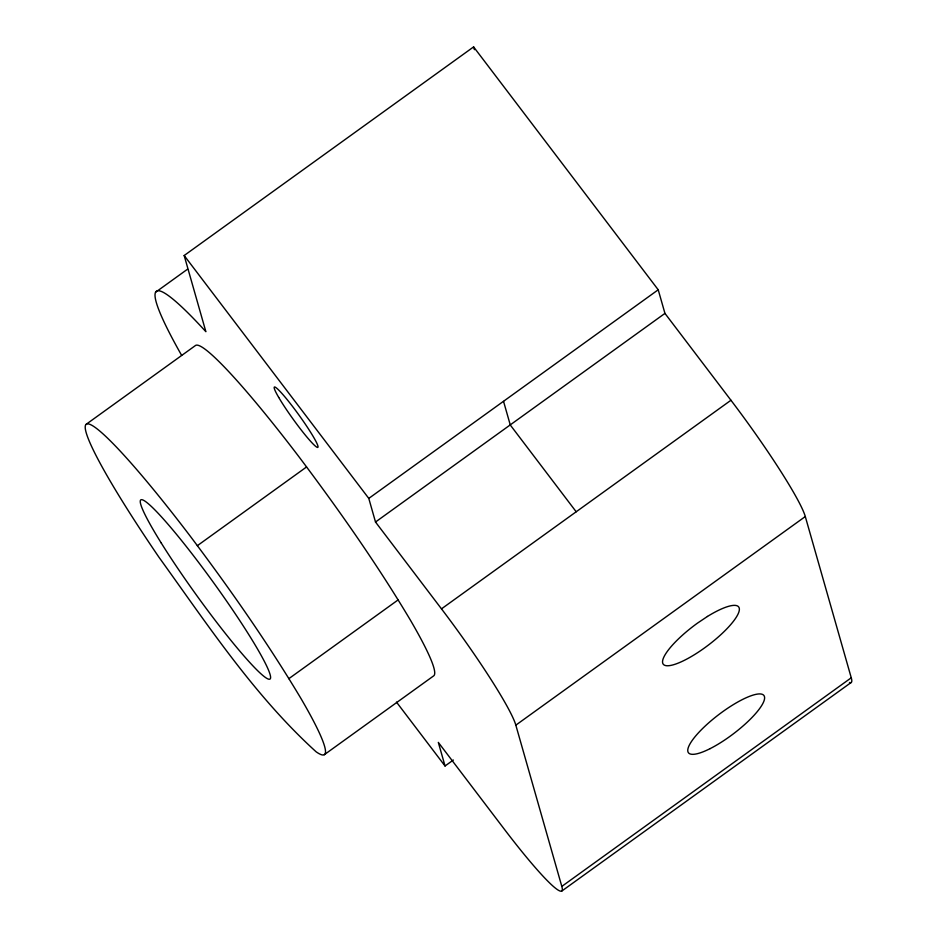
<?xml version="1.0" encoding="UTF-8"?>
<svg xmlns="http://www.w3.org/2000/svg" width="938" height="938" viewBox="0 0 938 938"><rect width="100%" height="100%" fill="white"/><g stroke="black" fill="none" stroke-linecap="round" stroke-linejoin="round"><path stroke-width="1.41" d="M181.644 355.385A270.519 25.912 54.2 0 1 205.223 330.962L205.868 331.689L184.176 255.523L473.608 46.9L658.218 289.783L664.948 313.398L730.948 400.256A112.701 10.869 54.2 0 1 805.296 516.545L851.258 677.787A112.712 10.799 54.2 0 1 849.453 682.489M155.567 292.246L187.588 269.159M86.343 424.175A203.64 19.51 54.2 0 1 190.179 536.079C229.587 588.478 267.318 642.213 300.969 698.517A203.64 19.51 54.2 0 1 316.153 751.83C254.221 695.562 207.615 624.72 158.944 557.207A203.64 19.51 54.2 0 1 86.343 424.175L195.561 345.454A203.64 19.51 54.2 0 1 299.398 457.357C338.782 509.768 376.584 563.457 410.187 619.784A203.64 19.51 54.2 0 1 433.614 675.911L324.396 754.633M197.308 545.717L306.527 466.983M851.258 677.787L561.815 886.41L515.83 725.156A112.701 10.869 54.2 0 0 441.481 608.856L375.505 522.02L368.786 498.406L658.218 289.783M664.948 313.398L375.505 522.02M288.798 678.702L398.017 599.98M441.481 608.856L730.948 400.256M396.481 702.093L445.046 765.994L453.347 760.015M515.83 725.156L805.296 516.545M561.745 891.088L851.176 682.477M576.19 511.773L510.284 425.008L503.554 401.394M184.176 255.523L368.786 498.406M473.608 46.9L474.405 49.667M445.046 765.994L438.316 742.38L504.281 829.145A112.712 10.799 54.2 0 0 561.815 886.41M707.451 616.454L697.438 623.16A47.346 12.065 -37.2 0 0 667.809 665.757A47.346 12.065 -37.2 0 0 732.531 622.422A47.346 12.065 -37.2 0 0 707.451 616.454M710.148 748.618A47.346 12.065 -37.2 0 0 764.435 696.547A47.346 12.065 -37.2 0 0 704.028 727.138A47.346 12.065 -37.2 0 0 710.148 748.618M161.172 542.891A110.485 10.588 54.2 0 0 268.948 679.229A110.485 10.588 54.2 0 0 185.994 546.104A110.485 10.588 54.2 0 0 161.172 542.891M278.738 397.454A37.192 3.564 54.2 0 0 316.399 446.898A37.192 3.564 54.2 0 0 293.102 407.174A37.192 3.564 54.2 0 0 278.738 397.454"/></g></svg>
